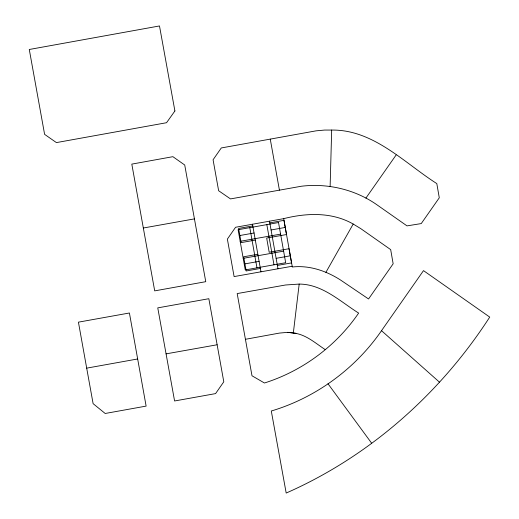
<?xml version="1.0" encoding="UTF-8"?>
<svg xmlns="http://www.w3.org/2000/svg" width="519" height="519" viewBox="0 0 519 519"><rect width="100%" height="100%" fill="white"/><g stroke="black" fill="none" stroke-linecap="round" stroke-linejoin="round"><path stroke-width="0.78" d="M330.123 186.555L331.68 130.061C373.459 129.529 404.191 162.823 436.803 183.59L439.282 197.791L421.246 223.579L407.013 225.882L377.054 204.882C355.281 189.532 327.703 183.032 301.318 186.243L230.507 198.913L218.635 190.733L213.075 159.768L221.289 147.954L316.097 130.84L324.647 130.061L331.68 130.061M245.429 339.296L279.482 333.075L287.721 332.355L293.332 333.016L299.184 284.075C322.351 284.14 340.282 301.558 358.642 313.087C336.156 346.004 302.46 371.001 264.443 383.003L251.994 375.769L237.189 293.579L285.502 284.996L299.184 284.075M325.887 272.378L353.199 224.039L360.75 228.62L390.677 249.62L393.155 263.795L368.555 298.97L340.613 280.072C326.412 270.918 309.369 265.086 292.327 266.993L283.685 218.648L235.574 227.264L227.367 239.103L234.108 276.582L292.197 266.247M381.517 330.687C355.268 368.834 315.688 397.762 271.294 411.003L286.19 493.05C369.638 456.331 440.41 393.506 489.722 317.09L423.491 270.62L381.517 330.687L439.509 382.198M365.901 198.109L396.127 154.98M86.692 368.14L93.115 403.659L105.188 413.481L146.124 406.105L129.413 312.996L78.427 322.156L86.692 368.14L137.652 358.973M143.328 228.01L154.707 290.874L205.758 281.681L184.725 165.01L172.885 156.68L131.807 164.114L143.328 228.01L194.437 218.882M283.685 218.648C306.586 212.855 332.082 211.927 353.199 224.039M252.785 225.908L238.61 228.431L241.134 242.613L255.316 240.083M269.809 222.878L283.99 220.354L286.514 234.536L266.662 238.065L269.186 252.247L289.038 248.718L291.561 262.893L277.38 265.423M239.869 235.522L254.051 232.992M271.067 229.969L285.249 227.445M240.174 241.316L280.591 234.127M257.839 254.265L243.658 256.788L246.181 270.97L260.363 268.446M243.203 258.332L283.621 251.144M244.916 263.879L259.098 261.355M276.114 258.332L290.296 255.809M166.061 353.874L217.137 344.772L223.793 381.789L215.58 393.603L174.585 400.979L157.763 307.871L208.839 298.71L217.137 344.772M293.332 333.016C305.697 334.262 315.305 343.104 325.257 349.644M287.721 332.355L295.96 333.308M327.995 383.749L371.669 443.239M270.263 139.137L279.423 190.155M269.504 221.191L277.976 268.777M266.831 224.623L273.98 264.807M252.494 224.234L260.96 271.807M249.808 227.653L256.963 267.836M174.903 110.962L166.547 122.718L56.415 142.595L44.602 134.356L29.278 49.487L159.489 25.95L174.903 110.962M278.528 222.541L238.111 229.735L245.26 269.919L285.677 262.724L278.528 222.541"/></g></svg>
